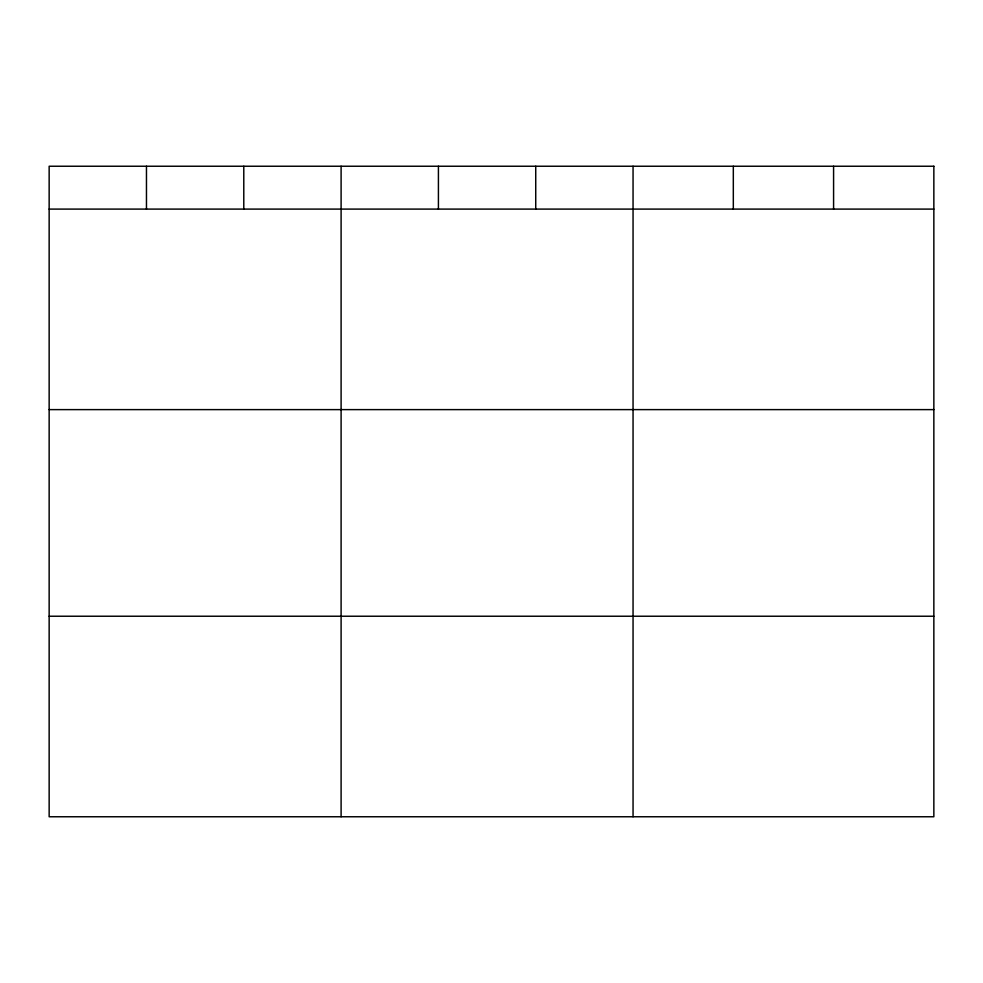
<?xml version="1.0" encoding="UTF-8"?>
<svg xmlns="http://www.w3.org/2000/svg" width="983" height="983" viewBox="0 0 983 983"><rect width="100%" height="100%" fill="white"/><g stroke="black" fill="none" stroke-linecap="round" stroke-linejoin="round"><path stroke-width="1.47" d="M49.15 209.096L933.85 209.096M49.15 409.616L933.85 409.616M49.15 616.23L933.85 616.23M833.584 166.238L833.584 209.096M733.318 166.238L733.318 209.096M633.052 166.238L633.052 816.762M535.735 166.238L535.735 209.096M438.418 166.238L438.418 209.096M341.101 166.238L341.101 816.762M243.784 166.238L243.784 209.096M146.467 166.238L146.467 209.096M933.85 166.238L49.15 166.238L49.15 816.762L933.85 816.762L933.85 166.238"/></g></svg>
